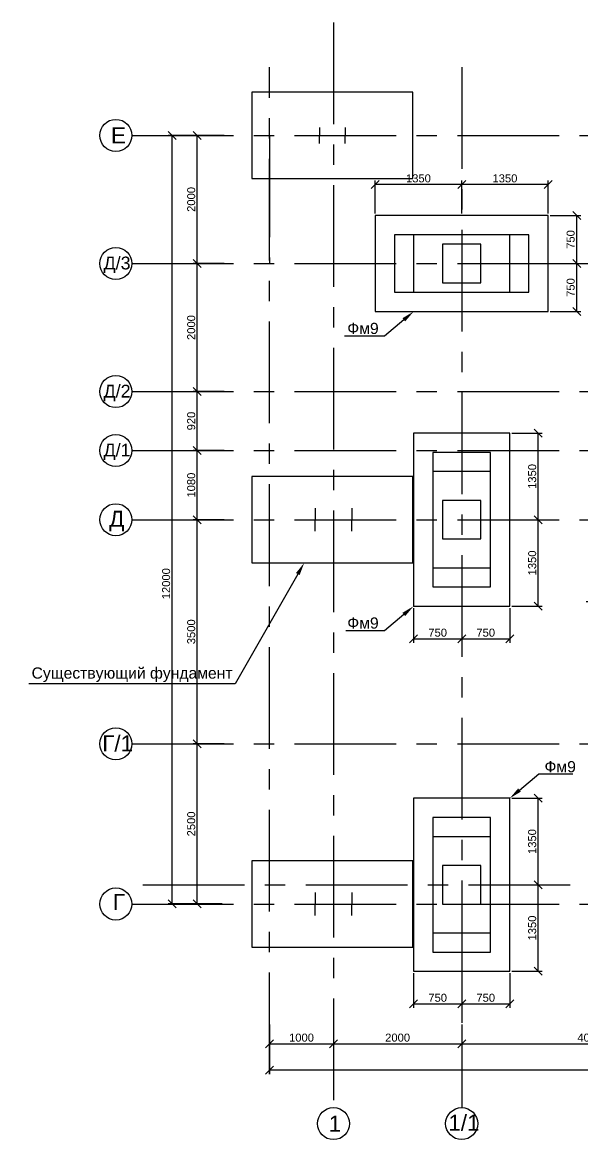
# Model space of a CAD drawing. Header units: millimetres. Extents: x -25736 to -23046, y 7958 to 9460.
# Drawn here: x -25413.2 to -25238.3, y 8327.5 to 8676.4 of the extents above; entities that cross this region are included whole.
import ezdxf
from ezdxf import colors
from ezdxf.entities.mleader import LeaderData, LeaderLine
from ezdxf.math import Vec2, Vec3

# ---------------------------------------------------------------- set-up
doc = ezdxf.new("R2010")
doc.units = ezdxf.units.MM
doc.linetypes.add('осевая', pattern=[50.8, 31.75, -6.35, 6.35, -6.35])
doc.layers.get('0').update_dxf_attribs({"lineweight": 30})
for name, color, linetype in [('Оси', 5, 'осевая'), ('Размеры', 140, 'Continuous'), ('Существующий фундамент', 84, 'Continuous')]:
    doc.layers.add(name, color=color, linetype=linetype)
doc.styles.get("Standard").update_dxf_attribs({"font": 'ARIALUNI.TTF'})
doc.dimstyles.new('ISO-25', dxfattribs={"dimtxt": 2.5, "dimasz": 2.5, "dimexe": 1.25, "dimexo": 0.625, "dimtad": 1, "dimtxsty": 'Standard', "dimblk": 'OBLIQUE', "dimcen": 2.5, "dimadec": 0, "dimazin": 0, "dimtfac": 1, "dimtmove": 0, "dimatfit": 3, "dimfxl": 1, "dimarcsym": 0})

# ---------------------------------------------------------------- blocks, each defined once
blk = doc.blocks.new('_Oblique')
at = {"color": 0, "linetype": 'ByBlock', "lineweight": -2}
blk.add_line((-0.5, -0.5), (0.5, 0.5), dxfattribs=at)
blk = doc.blocks.new('*D3')
at = {"layer": 'Defpoints', "color": 0}
for p in [(-25291.03, 8380.08), (-25276.03, 8380.08), (-25276.03, 8369.89)]:
    blk.add_point(p, dxfattribs=at)
at = {"layer": 'Размеры', "color": 0, "lineweight": -2}
for p, q in [((-25291.03, 8379.45), (-25291.03, 8368.64)), ((-25276.03, 8379.45), (-25276.03, 8368.64)), ((-25291.03, 8369.89), (-25276.03, 8369.89))]:
    blk.add_line(p, q, dxfattribs=at)
at = {"layer": 'Размеры', "color": 0, "lineweight": -2, "xscale": 2.5, "yscale": 2.5, "zscale": 2.5, "rotation": 180}
blk.add_blockref('_Oblique', (-25291.03, 8369.89), dxfattribs=at)
at = {"layer": 'Размеры', "color": 0, "lineweight": -2, "xscale": 2.5, "yscale": 2.5, "zscale": 2.5}
blk.add_blockref('_Oblique', (-25276.03, 8369.89), dxfattribs=at)
at = {"layer": 'Размеры', "color": 0, "insert": (-25283.53, 8371.79), "char_height": 2.5, "attachment_point": 5}
blk.add_mtext('750', dxfattribs=at)
blk = doc.blocks.new('*D4')
at = {"layer": 'Defpoints', "color": 0}
for p in [(-25276.03, 8380.08), (-25261.03, 8380.08), (-25261.03, 8369.89)]:
    blk.add_point(p, dxfattribs=at)
at = {"layer": 'Размеры', "color": 0, "lineweight": -2}
for p, q in [((-25276.03, 8379.45), (-25276.03, 8368.64)), ((-25261.03, 8379.45), (-25261.03, 8368.64)), ((-25276.03, 8369.89), (-25261.03, 8369.89))]:
    blk.add_line(p, q, dxfattribs=at)
at = {"layer": 'Размеры', "color": 0, "lineweight": -2, "xscale": 2.5, "yscale": 2.5, "zscale": 2.5, "rotation": 180}
blk.add_blockref('_Oblique', (-25276.03, 8369.89), dxfattribs=at)
at = {"layer": 'Размеры', "color": 0, "lineweight": -2, "xscale": 2.5, "yscale": 2.5, "zscale": 2.5}
blk.add_blockref('_Oblique', (-25261.03, 8369.89), dxfattribs=at)
at = {"layer": 'Размеры', "color": 0, "insert": (-25268.53, 8371.79), "char_height": 2.5, "attachment_point": 5}
blk.add_mtext('750', dxfattribs=at)
blk = doc.blocks.new('*D5')
at = {"layer": 'Defpoints', "color": 0}
for p in [(-25261.03, 8407.08), (-25252.11, 8407.08), (-25261.03, 8380.08)]:
    blk.add_point(p, dxfattribs=at)
at = {"layer": 'Размеры', "color": 0, "lineweight": -2}
for p, q in [((-25260.41, 8407.08), (-25250.86, 8407.08)), ((-25252.11, 8380.08), (-25252.11, 8407.08)), ((-25260.41, 8380.08), (-25250.86, 8380.08))]:
    blk.add_line(p, q, dxfattribs=at)
at = {"layer": 'Размеры', "color": 0, "lineweight": -2, "xscale": 2.5, "yscale": 2.5, "zscale": 2.5}
for p, rotation in [((-25252.11, 8407.08), 90), ((-25252.11, 8380.08), 270)]:
    blk.add_blockref('_Oblique', p, dxfattribs=dict(at, rotation=rotation))
at = {"layer": 'Размеры', "color": 0, "insert": (-25254.01, 8393.58), "char_height": 2.5, "attachment_point": 5, "rotation": 90}
blk.add_mtext('1350', dxfattribs=at)
blk = doc.blocks.new('*D6')
at = {"layer": 'Defpoints', "color": 0}
for p in [(-25261.03, 8434.08), (-25252.11, 8434.08), (-25261.03, 8407.08)]:
    blk.add_point(p, dxfattribs=at)
at = {"layer": 'Размеры', "color": 0, "lineweight": -2}
for p, q in [((-25260.41, 8434.08), (-25250.86, 8434.08)), ((-25252.11, 8407.08), (-25252.11, 8434.08)), ((-25260.41, 8407.08), (-25250.86, 8407.08))]:
    blk.add_line(p, q, dxfattribs=at)
at = {"layer": 'Размеры', "color": 0, "lineweight": -2, "xscale": 2.5, "yscale": 2.5, "zscale": 2.5}
for p, rotation in [((-25252.11, 8434.08), 90), ((-25252.11, 8407.08), 270)]:
    blk.add_blockref('_Oblique', p, dxfattribs=dict(at, rotation=rotation))
at = {"layer": 'Размеры', "color": 0, "insert": (-25254.01, 8420.58), "char_height": 2.5, "attachment_point": 5, "rotation": 90}
blk.add_mtext('1350', dxfattribs=at)
blk = doc.blocks.new('*D27')
at = {"layer": 'Defpoints', "color": 0}
for p in [(-25276.03, 8625.75), (-25276.03, 8616.08), (-25249.03, 8616.08)]:
    blk.add_point(p, dxfattribs=at)
at = {"layer": 'Размеры', "color": 0, "lineweight": -2}
for p, q in [((-25276.03, 8616.7), (-25276.03, 8627)), ((-25249.03, 8625.75), (-25276.03, 8625.75)), ((-25249.03, 8616.7), (-25249.03, 8627))]:
    blk.add_line(p, q, dxfattribs=at)
at = {"layer": 'Размеры', "color": 0, "lineweight": -2, "xscale": 2.5, "yscale": 2.5, "zscale": 2.5, "rotation": 180}
blk.add_blockref('_Oblique', (-25276.03, 8625.75), dxfattribs=at)
at = {"layer": 'Размеры', "color": 0, "lineweight": -2, "xscale": 2.5, "yscale": 2.5, "zscale": 2.5}
blk.add_blockref('_Oblique', (-25249.03, 8625.75), dxfattribs=at)
at = {"layer": 'Размеры', "color": 0, "insert": (-25262.53, 8627.65), "char_height": 2.5, "attachment_point": 5}
blk.add_mtext('1350', dxfattribs=at)
blk = doc.blocks.new('*D28')
at = {"layer": 'Defpoints', "color": 0}
for p in [(-25303.03, 8625.75), (-25303.03, 8616.08), (-25276.03, 8616.08)]:
    blk.add_point(p, dxfattribs=at)
at = {"layer": 'Размеры', "color": 0, "lineweight": -2}
for p, q in [((-25303.03, 8616.7), (-25303.03, 8627)), ((-25276.03, 8625.75), (-25303.03, 8625.75)), ((-25276.03, 8616.7), (-25276.03, 8627))]:
    blk.add_line(p, q, dxfattribs=at)
at = {"layer": 'Размеры', "color": 0, "lineweight": -2, "xscale": 2.5, "yscale": 2.5, "zscale": 2.5, "rotation": 180}
blk.add_blockref('_Oblique', (-25303.03, 8625.75), dxfattribs=at)
at = {"layer": 'Размеры', "color": 0, "lineweight": -2, "xscale": 2.5, "yscale": 2.5, "zscale": 2.5}
blk.add_blockref('_Oblique', (-25276.03, 8625.75), dxfattribs=at)
at = {"layer": 'Размеры', "color": 0, "insert": (-25289.53, 8627.65), "char_height": 2.5, "attachment_point": 5}
blk.add_mtext('1350', dxfattribs=at)
blk = doc.blocks.new('*D30')
at = {"layer": 'Defpoints', "color": 0}
for p in [(-25291.03, 8494.08), (-25276.03, 8494.08), (-25276.03, 8483.89)]:
    blk.add_point(p, dxfattribs=at)
at = {"layer": 'Размеры', "color": 0, "lineweight": -2}
for p, q in [((-25291.03, 8493.45), (-25291.03, 8482.64)), ((-25276.03, 8493.45), (-25276.03, 8482.64)), ((-25291.03, 8483.89), (-25276.03, 8483.89))]:
    blk.add_line(p, q, dxfattribs=at)
at = {"layer": 'Размеры', "color": 0, "lineweight": -2, "xscale": 2.5, "yscale": 2.5, "zscale": 2.5, "rotation": 180}
blk.add_blockref('_Oblique', (-25291.03, 8483.89), dxfattribs=at)
at = {"layer": 'Размеры', "color": 0, "lineweight": -2, "xscale": 2.5, "yscale": 2.5, "zscale": 2.5}
blk.add_blockref('_Oblique', (-25276.03, 8483.89), dxfattribs=at)
at = {"layer": 'Размеры', "color": 0, "insert": (-25283.53, 8485.79), "char_height": 2.5, "attachment_point": 5}
blk.add_mtext('750', dxfattribs=at)
blk = doc.blocks.new('*D29')
at = {"layer": 'Defpoints', "color": 0}
for p in [(-25276.03, 8494.08), (-25261.03, 8494.08), (-25261.03, 8483.89)]:
    blk.add_point(p, dxfattribs=at)
at = {"layer": 'Размеры', "color": 0, "lineweight": -2}
for p, q in [((-25276.03, 8493.45), (-25276.03, 8482.64)), ((-25261.03, 8493.45), (-25261.03, 8482.64)), ((-25276.03, 8483.89), (-25261.03, 8483.89))]:
    blk.add_line(p, q, dxfattribs=at)
at = {"layer": 'Размеры', "color": 0, "lineweight": -2, "xscale": 2.5, "yscale": 2.5, "zscale": 2.5, "rotation": 180}
blk.add_blockref('_Oblique', (-25276.03, 8483.89), dxfattribs=at)
at = {"layer": 'Размеры', "color": 0, "lineweight": -2, "xscale": 2.5, "yscale": 2.5, "zscale": 2.5}
blk.add_blockref('_Oblique', (-25261.03, 8483.89), dxfattribs=at)
at = {"layer": 'Размеры', "color": 0, "insert": (-25268.53, 8485.79), "char_height": 2.5, "attachment_point": 5}
blk.add_mtext('750', dxfattribs=at)
blk = doc.blocks.new('*D32')
at = {"layer": 'Defpoints', "color": 0}
for p in [(-25261.03, 8521.08), (-25252.11, 8521.08), (-25261.03, 8494.08)]:
    blk.add_point(p, dxfattribs=at)
at = {"layer": 'Размеры', "color": 0, "lineweight": -2}
for p, q in [((-25260.41, 8521.08), (-25250.86, 8521.08)), ((-25252.11, 8494.08), (-25252.11, 8521.08)), ((-25260.41, 8494.08), (-25250.86, 8494.08))]:
    blk.add_line(p, q, dxfattribs=at)
at = {"layer": 'Размеры', "color": 0, "lineweight": -2, "xscale": 2.5, "yscale": 2.5, "zscale": 2.5}
for p, rotation in [((-25252.11, 8521.08), 90), ((-25252.11, 8494.08), 270)]:
    blk.add_blockref('_Oblique', p, dxfattribs=dict(at, rotation=rotation))
at = {"layer": 'Размеры', "color": 0, "insert": (-25254.01, 8507.58), "char_height": 2.5, "attachment_point": 5, "rotation": 90}
blk.add_mtext('1350', dxfattribs=at)
blk = doc.blocks.new('*D31')
at = {"layer": 'Defpoints', "color": 0}
for p in [(-25261.03, 8548.08), (-25252.11, 8548.08), (-25261.03, 8521.08)]:
    blk.add_point(p, dxfattribs=at)
at = {"layer": 'Размеры', "color": 0, "lineweight": -2}
for p, q in [((-25260.41, 8548.08), (-25250.86, 8548.08)), ((-25252.11, 8521.08), (-25252.11, 8548.08)), ((-25260.41, 8521.08), (-25250.86, 8521.08))]:
    blk.add_line(p, q, dxfattribs=at)
at = {"layer": 'Размеры', "color": 0, "lineweight": -2, "xscale": 2.5, "yscale": 2.5, "zscale": 2.5}
for p, rotation in [((-25252.11, 8548.08), 90), ((-25252.11, 8521.08), 270)]:
    blk.add_blockref('_Oblique', p, dxfattribs=dict(at, rotation=rotation))
at = {"layer": 'Размеры', "color": 0, "insert": (-25254.01, 8534.58), "char_height": 2.5, "attachment_point": 5, "rotation": 90}
blk.add_mtext('1350', dxfattribs=at)
blk = doc.blocks.new('*D37')
at = {"layer": 'Defpoints', "color": 0}
for p in [(-25249.03, 8601.08), (-25240.11, 8601.08), (-25249.03, 8586.08)]:
    blk.add_point(p, dxfattribs=at)
at = {"layer": 'Размеры', "color": 0, "lineweight": -2}
for p, q in [((-25248.41, 8601.08), (-25238.86, 8601.08)), ((-25240.11, 8586.08), (-25240.11, 8601.08)), ((-25248.41, 8586.08), (-25238.86, 8586.08))]:
    blk.add_line(p, q, dxfattribs=at)
at = {"layer": 'Размеры', "color": 0, "lineweight": -2, "xscale": 2.5, "yscale": 2.5, "zscale": 2.5}
for p, rotation in [((-25240.11, 8601.08), 90), ((-25240.11, 8586.08), 270)]:
    blk.add_blockref('_Oblique', p, dxfattribs=dict(at, rotation=rotation))
at = {"layer": 'Размеры', "color": 0, "insert": (-25242.01, 8593.58), "char_height": 2.5, "attachment_point": 5, "rotation": 90}
blk.add_mtext('750', dxfattribs=at)
blk = doc.blocks.new('*D38')
at = {"layer": 'Defpoints', "color": 0}
for p in [(-25249.03, 8616.08), (-25240.11, 8616.08), (-25249.03, 8601.08)]:
    blk.add_point(p, dxfattribs=at)
at = {"layer": 'Размеры', "color": 0, "lineweight": -2}
for p, q in [((-25248.41, 8616.08), (-25238.86, 8616.08)), ((-25240.11, 8601.08), (-25240.11, 8616.08)), ((-25248.41, 8601.08), (-25238.86, 8601.08))]:
    blk.add_line(p, q, dxfattribs=at)
at = {"layer": 'Размеры', "color": 0, "lineweight": -2, "xscale": 2.5, "yscale": 2.5, "zscale": 2.5}
for p, rotation in [((-25240.11, 8616.08), 90), ((-25240.11, 8601.08), 270)]:
    blk.add_blockref('_Oblique', p, dxfattribs=dict(at, rotation=rotation))
at = {"layer": 'Размеры', "color": 0, "insert": (-25242.01, 8608.58), "char_height": 2.5, "attachment_point": 5, "rotation": 90}
blk.add_mtext('750', dxfattribs=at)
blk = doc.blocks.new('*D70')
at = {"layer": 'Defpoints', "color": 0}
for p in [(-25336.03, 8363.5), (-25316.03, 8364.13), (-25316.03, 8357.44)]:
    blk.add_point(p, dxfattribs=at)
at = {"layer": 'Размеры', "color": 0, "lineweight": -2}
for p, q in [((-25336.03, 8362.88), (-25336.03, 8356.19)), ((-25316.03, 8363.5), (-25316.03, 8356.19)), ((-25336.03, 8357.44), (-25316.03, 8357.44))]:
    blk.add_line(p, q, dxfattribs=at)
at = {"layer": 'Размеры', "color": 0, "lineweight": -2, "xscale": 2.5, "yscale": 2.5, "zscale": 2.5, "rotation": 180}
blk.add_blockref('_Oblique', (-25336.03, 8357.44), dxfattribs=at)
at = {"layer": 'Размеры', "color": 0, "lineweight": -2, "xscale": 2.5, "yscale": 2.5, "zscale": 2.5}
blk.add_blockref('_Oblique', (-25316.03, 8357.44), dxfattribs=at)
at = {"layer": 'Размеры', "color": 0, "insert": (-25326.03, 8359.34), "char_height": 2.5, "attachment_point": 5}
blk.add_mtext('1000', dxfattribs=at)
blk = doc.blocks.new('*D71')
at = {"layer": 'Defpoints', "color": 0}
for p in [(-25316.03, 8364.13), (-25276.03, 8364.13), (-25276.03, 8357.44)]:
    blk.add_point(p, dxfattribs=at)
at = {"layer": 'Размеры', "color": 0, "lineweight": -2}
for p, q in [((-25316.03, 8363.5), (-25316.03, 8356.19)), ((-25276.03, 8363.5), (-25276.03, 8356.19)), ((-25316.03, 8357.44), (-25276.03, 8357.44))]:
    blk.add_line(p, q, dxfattribs=at)
at = {"layer": 'Размеры', "color": 0, "lineweight": -2, "xscale": 2.5, "yscale": 2.5, "zscale": 2.5, "rotation": 180}
blk.add_blockref('_Oblique', (-25316.03, 8357.44), dxfattribs=at)
at = {"layer": 'Размеры', "color": 0, "lineweight": -2, "xscale": 2.5, "yscale": 2.5, "zscale": 2.5}
blk.add_blockref('_Oblique', (-25276.03, 8357.44), dxfattribs=at)
at = {"layer": 'Размеры', "color": 0, "insert": (-25296.03, 8359.34), "char_height": 2.5, "attachment_point": 5}
blk.add_mtext('2000', dxfattribs=at)
blk = doc.blocks.new('*D72')
at = {"layer": 'Defpoints', "color": 0}
for p in [(-25276.03, 8363.5), (-25196.03, 8364.13), (-25196.03, 8357.44)]:
    blk.add_point(p, dxfattribs=at)
at = {"layer": 'Размеры', "color": 0, "lineweight": -2}
for p, q in [((-25276.03, 8362.88), (-25276.03, 8356.19)), ((-25196.03, 8363.5), (-25196.03, 8356.19)), ((-25276.03, 8357.44), (-25196.03, 8357.44))]:
    blk.add_line(p, q, dxfattribs=at)
at = {"layer": 'Размеры', "color": 0, "lineweight": -2, "xscale": 2.5, "yscale": 2.5, "zscale": 2.5, "rotation": 180}
blk.add_blockref('_Oblique', (-25276.03, 8357.44), dxfattribs=at)
at = {"layer": 'Размеры', "color": 0, "lineweight": -2, "xscale": 2.5, "yscale": 2.5, "zscale": 2.5}
blk.add_blockref('_Oblique', (-25196.03, 8357.44), dxfattribs=at)
at = {"layer": 'Размеры', "color": 0, "insert": (-25236.03, 8359.34), "char_height": 2.5, "attachment_point": 5}
blk.add_mtext('4000', dxfattribs=at)
blk = doc.blocks.new('*D78')
at = {"layer": 'Defpoints', "color": 0}
for p in [(-25336.03, 8364.13), (-24821.03, 8364.13), (-25336.03, 8349.22)]:
    blk.add_point(p, dxfattribs=at)
at = {"layer": 'Размеры', "color": 0, "lineweight": -2}
for p, q in [((-25336.03, 8363.5), (-25336.03, 8347.97)), ((-24821.03, 8363.5), (-24821.03, 8347.97)), ((-24821.03, 8349.22), (-25336.03, 8349.22))]:
    blk.add_line(p, q, dxfattribs=at)
at = {"layer": 'Размеры', "color": 0, "lineweight": -2, "xscale": 2.5, "yscale": 2.5, "zscale": 2.5, "rotation": 180}
blk.add_blockref('_Oblique', (-25336.03, 8349.22), dxfattribs=at)
at = {"layer": 'Размеры', "color": 0, "lineweight": -2, "xscale": 2.5, "yscale": 2.5, "zscale": 2.5}
blk.add_blockref('_Oblique', (-24821.03, 8349.22), dxfattribs=at)
at = {"layer": 'Размеры', "color": 0, "insert": (-25085.41, 8351.12), "char_height": 2.5, "attachment_point": 5}
blk.add_mtext('25750', dxfattribs=at)
blk = doc.blocks.new('*D79')
at = {"layer": 'Defpoints', "color": 0}
for p in [(-25358.55, 8451.08), (-25355.48, 8451.08), (-25355.48, 8401.08)]:
    blk.add_point(p, dxfattribs=at)
at = {"layer": 'Размеры', "color": 0, "lineweight": -2}
for p, q in [((-25356.1, 8451.08), (-25359.8, 8451.08)), ((-25358.55, 8401.08), (-25358.55, 8451.08)), ((-25356.1, 8401.08), (-25359.8, 8401.08))]:
    blk.add_line(p, q, dxfattribs=at)
at = {"layer": 'Размеры', "color": 0, "lineweight": -2, "xscale": 2.5, "yscale": 2.5, "zscale": 2.5}
for p, rotation in [((-25358.55, 8451.08), 90), ((-25358.55, 8401.08), 270)]:
    blk.add_blockref('_Oblique', p, dxfattribs=dict(at, rotation=rotation))
at = {"layer": 'Размеры', "color": 0, "insert": (-25360.45, 8426.08), "char_height": 2.5, "attachment_point": 5, "rotation": 90}
blk.add_mtext('2500', dxfattribs=at)
blk = doc.blocks.new('*D80')
at = {"layer": 'Defpoints', "color": 0}
for p in [(-25358.55, 8521.08), (-25349.56, 8521.08), (-25349.56, 8451.08)]:
    blk.add_point(p, dxfattribs=at)
at = {"layer": 'Размеры', "color": 0, "lineweight": -2}
for p, q in [((-25350.18, 8521.08), (-25359.8, 8521.08)), ((-25358.55, 8451.08), (-25358.55, 8521.08)), ((-25350.18, 8451.08), (-25359.8, 8451.08))]:
    blk.add_line(p, q, dxfattribs=at)
at = {"layer": 'Размеры', "color": 0, "lineweight": -2, "xscale": 2.5, "yscale": 2.5, "zscale": 2.5}
for p, rotation in [((-25358.55, 8521.08), 90), ((-25358.55, 8451.08), 270)]:
    blk.add_blockref('_Oblique', p, dxfattribs=dict(at, rotation=rotation))
at = {"layer": 'Размеры', "color": 0, "insert": (-25360.45, 8486.08), "char_height": 2.5, "attachment_point": 5, "rotation": 90}
blk.add_mtext('3500', dxfattribs=at)
blk = doc.blocks.new('*D81')
at = {"layer": 'Defpoints', "color": 0}
for p in [(-25358.55, 8542.68), (-25349.56, 8542.68), (-25349.56, 8521.08)]:
    blk.add_point(p, dxfattribs=at)
at = {"layer": 'Размеры', "color": 0, "lineweight": -2}
for p, q in [((-25350.18, 8542.68), (-25359.8, 8542.68)), ((-25358.55, 8521.08), (-25358.55, 8542.68)), ((-25350.18, 8521.08), (-25359.8, 8521.08))]:
    blk.add_line(p, q, dxfattribs=at)
at = {"layer": 'Размеры', "color": 0, "lineweight": -2, "xscale": 2.5, "yscale": 2.5, "zscale": 2.5}
for p, rotation in [((-25358.55, 8542.68), 90), ((-25358.55, 8521.08), 270)]:
    blk.add_blockref('_Oblique', p, dxfattribs=dict(at, rotation=rotation))
at = {"layer": 'Размеры', "color": 0, "insert": (-25360.45, 8531.88), "char_height": 2.5, "attachment_point": 5, "rotation": 90}
blk.add_mtext('1080', dxfattribs=at)
blk = doc.blocks.new('*D82')
at = {"layer": 'Defpoints', "color": 0}
for p in [(-25358.55, 8561.08), (-25353.49, 8561.08), (-25349.56, 8542.68)]:
    blk.add_point(p, dxfattribs=at)
at = {"layer": 'Размеры', "color": 0, "lineweight": -2}
for p, q in [((-25354.11, 8561.08), (-25359.8, 8561.08)), ((-25358.55, 8542.68), (-25358.55, 8561.08)), ((-25350.18, 8542.68), (-25359.8, 8542.68))]:
    blk.add_line(p, q, dxfattribs=at)
at = {"layer": 'Размеры', "color": 0, "lineweight": -2, "xscale": 2.5, "yscale": 2.5, "zscale": 2.5}
for p, rotation in [((-25358.55, 8561.08), 90), ((-25358.55, 8542.68), 270)]:
    blk.add_blockref('_Oblique', p, dxfattribs=dict(at, rotation=rotation))
at = {"layer": 'Размеры', "color": 0, "insert": (-25360.45, 8551.88), "char_height": 2.5, "attachment_point": 5, "rotation": 90}
blk.add_mtext('920', dxfattribs=at)
blk = doc.blocks.new('*D83')
at = {"layer": 'Defpoints', "color": 0}
for p in [(-25358.55, 8601.08), (-25349.56, 8601.08), (-25349.56, 8561.08)]:
    blk.add_point(p, dxfattribs=at)
at = {"layer": 'Размеры', "color": 0, "lineweight": -2}
for p, q in [((-25350.18, 8601.08), (-25359.8, 8601.08)), ((-25358.55, 8561.08), (-25358.55, 8601.08)), ((-25350.18, 8561.08), (-25359.8, 8561.08))]:
    blk.add_line(p, q, dxfattribs=at)
at = {"layer": 'Размеры', "color": 0, "lineweight": -2, "xscale": 2.5, "yscale": 2.5, "zscale": 2.5}
for p, rotation in [((-25358.55, 8601.08), 90), ((-25358.55, 8561.08), 270)]:
    blk.add_blockref('_Oblique', p, dxfattribs=dict(at, rotation=rotation))
at = {"layer": 'Размеры', "color": 0, "insert": (-25360.45, 8581.08), "char_height": 2.5, "attachment_point": 5, "rotation": 90}
blk.add_mtext('2000', dxfattribs=at)
blk = doc.blocks.new('*D84')
at = {"layer": 'Defpoints', "color": 0}
for p in [(-25358.55, 8641.08), (-25349.56, 8641.08), (-25349.56, 8601.08)]:
    blk.add_point(p, dxfattribs=at)
at = {"layer": 'Размеры', "color": 0, "lineweight": -2}
for p, q in [((-25350.18, 8641.08), (-25359.8, 8641.08)), ((-25358.55, 8601.08), (-25358.55, 8641.08)), ((-25350.18, 8601.08), (-25359.8, 8601.08))]:
    blk.add_line(p, q, dxfattribs=at)
at = {"layer": 'Размеры', "color": 0, "lineweight": -2, "xscale": 2.5, "yscale": 2.5, "zscale": 2.5}
for p, rotation in [((-25358.55, 8641.08), 90), ((-25358.55, 8601.08), 270)]:
    blk.add_blockref('_Oblique', p, dxfattribs=dict(at, rotation=rotation))
at = {"layer": 'Размеры', "color": 0, "insert": (-25360.45, 8621.08), "char_height": 2.5, "attachment_point": 5, "rotation": 90}
blk.add_mtext('2000', dxfattribs=at)
blk = doc.blocks.new('*D85')
at = {"layer": 'Defpoints', "color": 0}
for p in [(-25366.38, 8641.08), (-25349.56, 8641.08), (-25350.18, 8401.08)]:
    blk.add_point(p, dxfattribs=at)
at = {"layer": 'Размеры', "color": 0, "lineweight": -2}
for p, q in [((-25350.18, 8641.08), (-25367.63, 8641.08)), ((-25366.38, 8401.08), (-25366.38, 8641.08)), ((-25350.81, 8401.08), (-25367.63, 8401.08))]:
    blk.add_line(p, q, dxfattribs=at)
at = {"layer": 'Размеры', "color": 0, "lineweight": -2, "xscale": 2.5, "yscale": 2.5, "zscale": 2.5}
for p, rotation in [((-25366.38, 8641.08), 90), ((-25366.38, 8401.08), 270)]:
    blk.add_blockref('_Oblique', p, dxfattribs=dict(at, rotation=rotation))
at = {"layer": 'Размеры', "color": 0, "insert": (-25368.28, 8501.09), "char_height": 2.5, "attachment_point": 5, "rotation": 90}
blk.add_mtext('12000', dxfattribs=at)

msp = doc.modelspace()

# ---------------------------------------------------------------- linework, layer by layer
for p, q in [((-25320.386, 8643.568), (-25320.386, 8641.077)), ((-25312.428, 8643.568), (-25312.428, 8641.077)), ((-25320.386, 8641.077), (-25312.428, 8641.077)), ((-25320.386, 8638.585), (-25320.386, 8641.077)), ((-25312.428, 8638.585), (-25312.428, 8641.077)), ((-25321.717, 8524.636), (-25321.717, 8521.077)), ((-25310.349, 8524.636), (-25310.349, 8521.077)), ((-25321.717, 8521.077), (-25310.349, 8521.077)), ((-25321.717, 8517.518), (-25321.717, 8521.077)), ((-25310.349, 8517.518), (-25310.349, 8521.077)), ((-25321.717, 8404.636), (-25321.717, 8401.077)), ((-25310.349, 8404.636), (-25310.349, 8401.077)), ((-25321.717, 8401.077), (-25310.349, 8401.077)), ((-25321.717, 8397.518), (-25321.717, 8401.077)), ((-25310.349, 8397.518), (-25310.349, 8401.077))]:
    msp.add_line(p, q)
for points in [[(-25303.033, 8616.077), (-25303.033, 8586.077), (-25249.033, 8586.077), (-25249.033, 8616.077)], [(-25297.033, 8610.077), (-25297.033, 8592.077), (-25255.033, 8592.077), (-25255.033, 8610.077)], [(-25291.033, 8610.077), (-25291.033, 8592.077), (-25261.033, 8592.077), (-25261.033, 8610.077)], [(-25282.033, 8607.077), (-25282.033, 8595.077), (-25270.033, 8595.077), (-25270.033, 8607.077)], [(-25291.033, 8494.077), (-25261.033, 8494.077), (-25261.033, 8548.077), (-25291.033, 8548.077)], [(-25285.033, 8500.077), (-25267.033, 8500.077), (-25267.033, 8542.077), (-25285.033, 8542.077)], [(-25285.033, 8506.077), (-25267.033, 8506.077), (-25267.033, 8536.077), (-25285.033, 8536.077)], [(-25282.033, 8515.077), (-25270.033, 8515.077), (-25270.033, 8527.077), (-25282.033, 8527.077)], [(-25291.033, 8380.077), (-25261.033, 8380.077), (-25261.033, 8434.077), (-25291.033, 8434.077)], [(-25285.033, 8386.077), (-25267.033, 8386.077), (-25267.033, 8428.077), (-25285.033, 8428.077)], [(-25285.033, 8392.077), (-25267.033, 8392.077), (-25267.033, 8422.077), (-25285.033, 8422.077)], [(-25282.033, 8401.077), (-25270.033, 8401.077), (-25270.033, 8413.077), (-25282.033, 8413.077)]]:
    msp.add_lwpolyline(points, close=True)
at = {"layer": 'Оси'}
for p, q in [((-25316.033, 8676.376), (-25316.033, 8337.495)), ((-25336.033, 8347.97), (-25336.033, 8662.43)), ((-25276.033, 8662.43), (-25276.033, 8337.495)), ((-25378.987, 8641.077), (-24795.622, 8641.077)), ((-25336.033, 8641.077), (-25336.033, 8601.077)), ((-25378.987, 8601.077), (-24795.622, 8601.077)), ((-25378.987, 8561.077), (-24795.622, 8561.077)), ((-25378.987, 8542.677), (-24795.622, 8542.677)), ((-25378.987, 8521.077), (-24795.622, 8521.077)), ((-25378.987, 8451.077), (-24795.622, 8451.077)), ((-25375.53, 8407.077), (-24821.033, 8407.077)), ((-25378.987, 8401.077), (-24795.622, 8401.077))]:
    msp.add_line(p, q, dxfattribs=at)
at = {"layer": 'Размеры'}
for centre in [(-25383.987, 8641.077), (-25383.987, 8601.077), (-25383.987, 8561.077), (-25383.987, 8542.677), (-25383.987, 8521.077), (-25383.987, 8451.077), (-25383.987, 8401.077), (-25316.033, 8332.495), (-25276.033, 8332.495)]:
    msp.add_circle(centre, 5, dxfattribs=at)
at = {"layer": 'Существующий фундамент'}
for points in [[(-25341.533, 8627.577), (-25291.28, 8627.577), (-25291.28, 8654.577), (-25341.533, 8654.577)], [(-25341.533, 8507.577), (-25291.28, 8507.577), (-25291.28, 8534.577), (-25341.533, 8534.577)], [(-25341.533, 8387.577), (-25291.28, 8387.577), (-25291.28, 8414.577), (-25341.533, 8414.577)]]:
    msp.add_lwpolyline(points, close=True, dxfattribs=at)

# ---------------------------------------------------------------- texts
at = {"layer": 'Размеры'}
for s, width, insert, char_height, attachment_point in [('Е', 0.38282, (-25385.497, 8643.585), 5, 1), ('Д/3', 0.38282, (-25387.823, 8603.226), 4, 1), ('Фм9', 0.38088, (-25301.943, 8579.011), 3.5, 9), ('Д/2', 0.38282, (-25387.823, 8563.226), 4, 1), ('Д/1', 0.38282, (-25387.823, 8544.826), 4, 1), ('Д', 0.38282, (-25386.086, 8523.855), 5, 1), ('Фм9', 0.38088, (-25301.943, 8487.011), 3.5, 9), ('Существующий фундамент', 68.25841, (-25347.569, 8470.399), 3.5, 9), ('Г/1', 0.38282, (-25388.226, 8453.728), 5, 1), ('Фм9', 0.38088, (-25250.178, 8445.701), 3.5, 1), ('Г', 0.38282, (-25384.905, 8404.224), 5, 1), ('1', 0.38282, (-25317.543, 8335.004), 5, 1), ('1/1', 0.38282, (-25280.187, 8335.278), 5, 1)]:
    msp.add_mtext_dynamic_manual_height_columns(s, width=width, gutter_width=12.5, heights=[0], dxfattribs=dict(at, insert=insert, char_height=char_height, attachment_point=attachment_point))

# ---------------------------------------------------------------- dimensions: what is measured, and where the dimension line sits
dim = msp.add_linear_dim(base=(-25366.381, 8641.077), p1=(-25350.182, 8401.077), p2=(-25349.557, 8641.077), angle=90, text='12000', dimstyle='ISO-25', dxfattribs=at)
dim.commit()
dim.dimension.update_dxf_attribs({"geometry": '*D85', "text_midpoint": (-25366.381, 8501.088), "dimtype": 160})
for base, p1, p2, text, picture, middle in [((-25358.553, 8641.077), (-25349.557, 8601.077), (-25349.557, 8641.077), '2000', '*D84', (-25360.454, 8621.077)), ((-25240.11, 8616.077), (-25249.033, 8601.077), (-25249.033, 8616.077), '750', '*D38', (-25242.012, 8608.577)), ((-25358.553, 8601.077), (-25349.557, 8561.077), (-25349.557, 8601.077), '2000', '*D83', (-25360.454, 8581.077)), ((-25240.11, 8601.077), (-25249.033, 8586.077), (-25249.033, 8601.077), '750', '*D37', (-25242.012, 8593.577)), ((-25358.553, 8561.077), (-25349.557, 8542.677), (-25353.489, 8561.077), '920', '*D82', (-25360.454, 8551.877)), ((-25252.11, 8548.077), (-25261.033, 8521.077), (-25261.033, 8548.077), '1350', '*D31', (-25254.013, 8534.577)), ((-25358.553, 8542.677), (-25349.557, 8521.077), (-25349.557, 8542.677), '1080', '*D81', (-25360.454, 8531.877)), ((-25358.553, 8521.077), (-25349.557, 8451.077), (-25349.557, 8521.077), '3500', '*D80', (-25360.455, 8486.077)), ((-25252.11, 8521.077), (-25261.033, 8494.077), (-25261.033, 8521.077), '1350', '*D32', (-25254.013, 8507.577)), ((-25358.553, 8451.077), (-25355.479, 8401.077), (-25355.479, 8451.077), '2500', '*D79', (-25360.454, 8426.077)), ((-25252.11, 8434.077), (-25261.033, 8407.077), (-25261.033, 8434.077), '1350', '*D6', (-25254.013, 8420.577)), ((-25252.11, 8407.077), (-25261.033, 8380.077), (-25261.033, 8407.077), '1350', '*D5', (-25254.013, 8393.577))]:
    dim = msp.add_linear_dim(base=base, p1=p1, p2=p2, angle=90, text=text, dimstyle='ISO-25', dxfattribs=at)
    dim.commit()
    dim.dimension.update_dxf_attribs({"geometry": picture, "text_midpoint": middle})
for base, p1, p2, text, picture, middle in [((-25303.033, 8625.747), (-25276.033, 8616.077), (-25303.033, 8616.077), '1350', '*D28', (-25289.533, 8627.649)), ((-25276.033, 8625.747), (-25249.033, 8616.077), (-25276.033, 8616.077), '1350', '*D27', (-25262.533, 8627.649)), ((-25276.033, 8483.891), (-25291.033, 8494.077), (-25276.033, 8494.077), '750', '*D30', (-25283.533, 8485.792)), ((-25261.033, 8483.891), (-25276.033, 8494.077), (-25261.033, 8494.077), '750', '*D29', (-25268.533, 8485.792)), ((-25276.033, 8369.891), (-25291.033, 8380.077), (-25276.033, 8380.077), '750', '*D3', (-25283.533, 8371.792)), ((-25261.033, 8369.891), (-25276.033, 8380.077), (-25261.033, 8380.077), '750', '*D4', (-25268.533, 8371.792)), ((-25316.033, 8357.44), (-25336.033, 8363.505), (-25316.033, 8364.13), '1000', '*D70', (-25326.033, 8359.341)), ((-25276.033, 8357.44), (-25316.033, 8364.13), (-25276.033, 8364.13), '2000', '*D71', (-25296.033, 8359.341)), ((-25196.033, 8357.44), (-25276.033, 8363.505), (-25196.033, 8364.13), '4000', '*D72', (-25236.033, 8359.341))]:
    dim = msp.add_linear_dim(base=base, p1=p1, p2=p2, text=text, dimstyle='ISO-25', dxfattribs=at)
    dim.commit()
    dim.dimension.update_dxf_attribs({"geometry": picture, "text_midpoint": middle})
dim = msp.add_linear_dim(base=(-25336.033, 8349.22), p1=(-24821.033, 8364.13), p2=(-25336.033, 8364.13), text='25750', dimstyle='ISO-25', dxfattribs=at)
dim.commit()
dim.dimension.update_dxf_attribs({"geometry": '*D78', "text_midpoint": (-25085.414, 8349.22), "dimtype": 160})

# ---------------------------------------------------------------- leaders
ml = msp.add_multileader_mtext('Standard', dxfattribs=at)
ml.set_content('', color=256)
ml.set_leader_properties()
ml.build(insert=Vec2(0, 0))
ctx = ml.context
ctx.base_point, ctx.plane_origin = Vec3(-25316.614, 8578.422), Vec3(-25291.033, 8586.077)
ctx.text_align_type = 2
notes = []
notes.append((ctx, [(0, (1, 1, 0), (-25300.079, 8578.422), (-1, 0), 12.535, [(0, [(-25291.033, 8586.077)], 0, [])])]))
ctx.mtext.insert, ctx.mtext.alignment, ctx.mtext.flow_direction = Vec3(-25314.614, 8580.422), 3, 5
ml = msp.add_multileader_mtext('Standard', dxfattribs=at)
ml.set_content('', color=256)
ml.set_leader_properties()
ml.build(insert=Vec2(0, 0))
ctx = ml.context
ctx.base_point, ctx.plane_origin = Vec3(-25415.167, 8469.787), Vec3(-25325.202, 8507.577)
ctx.text_align_type = 2
notes.append((ctx, [(0, (1, 1, 0), (-25346.701, 8469.787), (-1, 0), 64.466, [(0, [(-25325.202, 8507.577)], 0, [])])]))
ctx.mtext.insert, ctx.mtext.alignment, ctx.mtext.flow_direction = Vec3(-25413.167, 8471.787), 3, 5
ml = msp.add_multileader_mtext('Standard', dxfattribs=at)
ml.set_content('', color=256)
ml.set_leader_properties()
ml.build(insert=Vec2(0, 0))
ctx = ml.context
ctx.base_point, ctx.plane_origin = Vec3(-25241.169, 8495.422), Vec3(-25211.033, 8503.077)
ctx.text_align_type = 2
notes.append((ctx, [(0, (1, 1, 0), (-25220.079, 8495.422), (-1, 0), 17.09, [(0, [(-25211.033, 8503.077)], 0, [])])]))
ctx.mtext.insert, ctx.mtext.alignment, ctx.mtext.flow_direction = Vec3(-25239.169, 8497.422), 3, 5
ml = msp.add_multileader_mtext('Standard', dxfattribs=at)
ml.set_content('', color=256)
ml.set_leader_properties()
ml.build(insert=Vec2(0, 0))
ctx = ml.context
ctx.base_point, ctx.plane_origin = Vec3(-25316.19, 8486.422), Vec3(-25291.033, 8494.077)
ctx.text_align_type = 2
notes.append((ctx, [(0, (1, 1, 0), (-25300.079, 8486.422), (-1, 0), 12.111, [(0, [(-25291.033, 8494.077)], 0, [])])]))
ctx.mtext.insert, ctx.mtext.alignment, ctx.mtext.flow_direction = Vec3(-25314.19, 8488.422), 3, 5
ml = msp.add_multileader_mtext('Standard', dxfattribs=at)
ml.set_content('', color=256)
ml.set_leader_properties()
ml.build(insert=Vec2(0, 0))
ctx = ml.context
ctx.base_point, ctx.plane_origin = Vec3(-25241.361, 8441.731), Vec3(-25261.033, 8434.077)
notes.append((ctx, [(0, (1, 1, 0), (-25251.987, 8441.731), (1, 0), 10.626, [(0, [(-25261.033, 8434.077)], 0, [])])]))
ctx.mtext.insert, ctx.mtext.flow_direction = Vec3(-25239.361, 8443.731), 5
for ctx, leaders in notes:
    for number, flags, end, landing, length, lines in leaders:
        leader = LeaderData()
        leader.index, (leader.has_last_leader_line, leader.has_dogleg_vector, leader.attachment_direction) = number, flags
        leader.last_leader_point, leader.dogleg_vector, leader.dogleg_length = Vec3(end), Vec3(landing), length
        for number, points, colour, breaks in lines:
            line = LeaderLine()
            line.index, line.vertices, line.color, line.breaks = number, Vec3.list(points), colors.encode_raw_color(colour), breaks
            leader.lines.append(line)
        ctx.leaders.append(leader)

doc.saveas('drawing.dxf')
